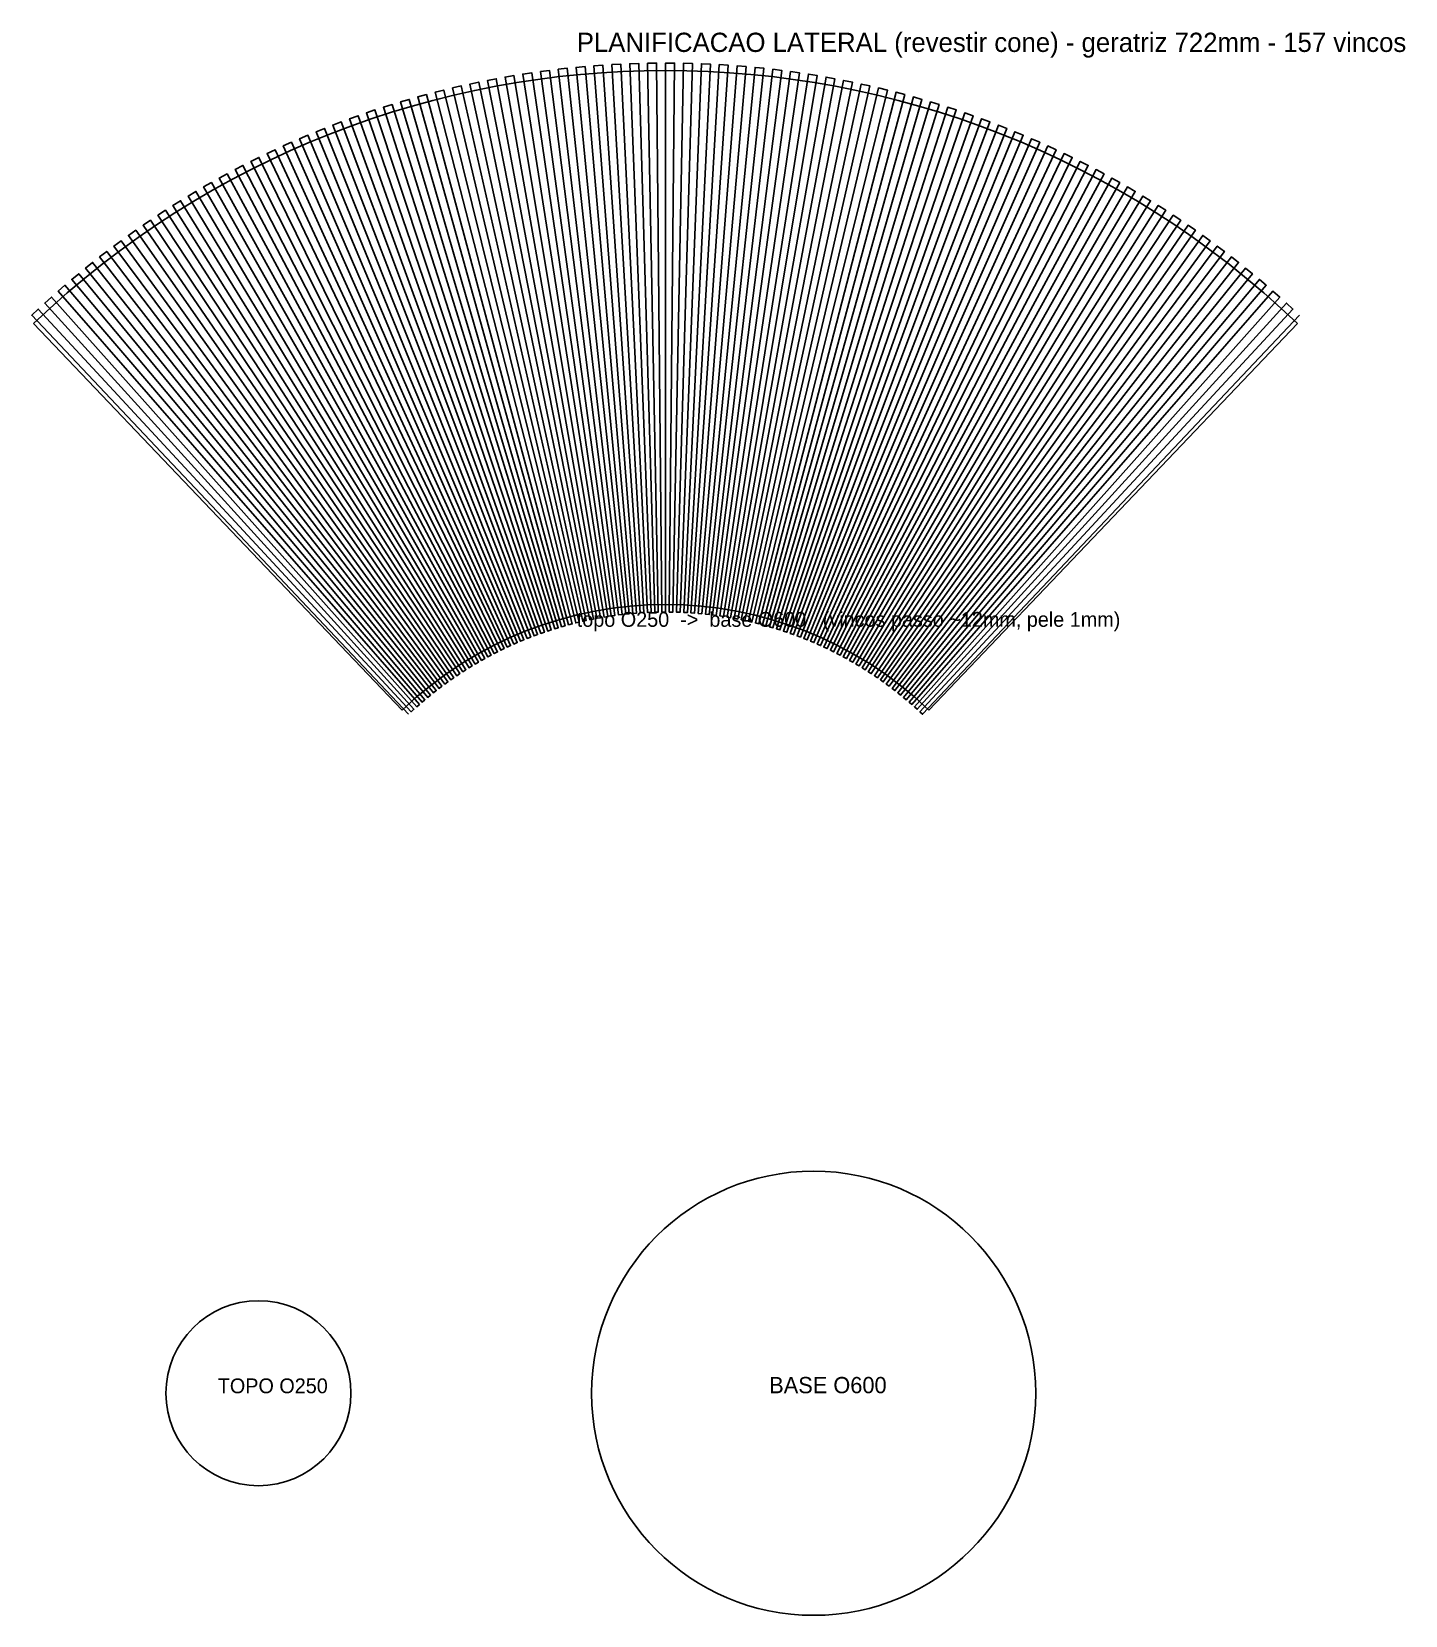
# Model space of a CAD drawing. Header units: millimetres. Extents: x 44 to 1899, y 100 to 2239.
import ezdxf

# ---------------------------------------------------------------- set-up
doc = ezdxf.new("R2010")
doc.units = ezdxf.units.MM
for name, color, linetype in [('PERIMETRO', 7, 'CONTINUOUS'), ('RANHURAS', 1, 'CONTINUOUS'), ('TEXTO', 3, 'CONTINUOUS')]:
    doc.layers.add(name, color=color, linetype=linetype)

msp = doc.modelspace()

# ---------------------------------------------------------------- linework, layer by layer
at = {"layer": 'PERIMETRO'}
for p, q in [((544.2109, 1322.8795), (46.1062, 1844.9108)), ((1255.7891, 1322.8795), (1753.8938, 1844.9108))]:
    msp.add_line(p, q, dxfattribs=at)
for centre, radius in [((1100, 400), 300), ((350, 400), 125)]:
    msp.add_circle(centre, radius, dxfattribs=at)
for radius in [1236.9317, 515.3882]:
    msp.add_arc((900, 950), radius, 46.3436, 133.6564, dxfattribs=at)
at = {"layer": 'RANHURAS'}
msp.add_lwpolyline([(1756.4087, 1856.3127), (1247.1071, 1317.3335), (1243.5254, 1320.6853), (1747.5715, 1864.5825), (1738.6545, 1872.7661), (1239.9112, 1324.0021), (1236.2651, 1327.2837), (1729.6584, 1880.8628), (1720.5842, 1888.8717), (1232.5873, 1330.5298), (1228.8781, 1333.7401), (1711.4327, 1896.7923), (1702.2047, 1904.6236), (1225.1379, 1336.9141), (1221.3672, 1340.0518), (1692.9012, 1912.365), (1683.5229, 1920.0157), (1217.5661, 1343.1526), (1213.7351, 1346.2165), (1674.0709, 1927.575), (1664.5459, 1935.0423), (1209.8746, 1349.243), (1205.9849, 1352.2319), (1654.9488, 1942.4167), (1645.2807, 1949.6976), (1202.0663, 1355.1829), (1198.1193, 1358.0957), (1635.5423, 1956.8844), (1625.7347, 1963.9762), (1194.1442, 1360.9701), (1190.1414, 1363.8058), (1615.8586, 1970.9726), (1605.9151, 1977.8728), (1186.1113, 1366.6024), (1182.0542, 1369.3599), (1595.9052, 1984.6761), (1585.8296, 1991.382), (1177.9705, 1372.0778), (1173.8606, 1374.7559), (1575.6895, 1997.9897), (1565.4856, 2004.4987), (1169.725, 1377.3941), (1165.5639, 1379.9919), (1555.2191, 2010.9084), (1544.8909, 2017.2181), (1161.3778, 1382.5493), (1157.1671, 1385.0659), (1534.5019, 2023.4272), (1524.0531, 2029.5353), (1152.9321, 1387.5415), (1148.6733, 1389.9759), (1513.5455, 2035.5416), (1502.9801, 2041.4456), (1144.3911, 1392.3689), (1140.0859, 1394.7201), (1492.3579, 2047.2469), (1481.68, 2052.9447), (1135.7581, 1397.0295), (1131.408, 1399.2968), (1470.9472, 2058.5387), (1460.1606, 2064.0282), (1127.0361, 1401.5217), (1122.6429, 1403.7041), (1449.3212, 2069.4127), (1438.4301, 2074.6918), (1118.2287, 1405.8437), (1113.7939, 1407.9404), (1427.4883, 2079.8649), (1416.4967, 2084.9316), (1109.3389, 1409.994), (1104.8643, 1412.0042), (1405.4565, 2089.8914), (1394.3687, 2094.7437), (1100.3703, 1413.9709), (1095.8575, 1415.8938), (1383.2343, 2099.4882), (1372.0544, 2104.1245), (1091.3262, 1417.7729), (1086.7769, 1419.6079), (1360.83, 2108.6519), (1349.5622, 2113.0703), (1082.21, 1421.3987), (1077.6259, 1423.1451), (1338.252, 2117.379), (1326.9006, 2121.5778), (1073.0251, 1424.8469), (1068.408, 1426.5039), (1315.5089, 2125.6662), (1304.0781, 2129.6438), (1063.7751, 1428.1161), (1059.1267, 1429.6832), (1292.6092, 2133.5103), (1281.1033, 2137.2653), (1054.4633, 1431.2051), (1049.7853, 1432.6817), (1269.5616, 2140.9084), (1257.985, 2144.4394), (1045.0933, 1434.1128), (1040.3875, 1435.4983), (1246.3746, 2147.8578), (1234.7317, 2151.1633), (1035.6686, 1436.838), (1030.9368, 1438.1319), (1223.0572, 2154.3557), (1211.3523, 2157.4346), (1026.1928, 1439.3798), (1021.4368, 1440.5816), (1199.618, 2160.3998), (1187.8555, 2163.2509), (1016.6694, 1441.7372), (1011.891, 1442.8465), (1176.0659, 2165.9878), (1164.2503, 2168.61), (1007.1021, 1443.9093), (1002.3031, 1444.9256), (1152.4098, 2171.1175), (1140.5455, 2173.5099), (997.4944, 1445.8952), (992.6766, 1446.8182), (1128.6585, 2175.7871), (1116.75, 2177.9487), (987.85, 1447.6943), (983.0151, 1448.5235), (1104.8211, 2179.9947), (1092.8729, 2181.9248), (978.1724, 1449.3058), (973.3224, 1450.0411), (1080.9065, 2183.7388), (1068.9231, 2185.4366), (968.4655, 1450.7292), (963.6021, 1451.3701), (1056.9238, 2187.018), (1044.9096, 2188.4829), (958.7327, 1451.9639), (953.8577, 1452.5103), (1032.8818, 2189.8311), (1020.8415, 2191.0624), (948.9777, 1453.0094), (944.0931, 1453.4611), (1008.7899, 2192.1769), (996.7279, 2193.1743), (939.2044, 1453.8653), (934.3119, 1454.2221), (984.6569, 2194.0546), (972.5779, 2194.8177), (929.4162, 1454.5314), (924.5177, 1454.7931), (960.492, 2195.4635), (948.4004, 2195.992), (919.617, 1455.0073), (914.7143, 1455.174), (936.3043, 2196.4031), (924.2048, 2196.6967), (909.8103, 1455.293), (904.9054, 1455.3644), (912.103, 2196.8729), (900, 2196.9317), (900, 1455.3882), (895.0946, 1455.3644), (887.897, 2196.8729), (875.7952, 2196.6967), (890.1897, 1455.293), (885.2857, 1455.174), (863.6957, 2196.4031), (851.5996, 2195.992), (880.383, 1455.0073), (875.4823, 1454.7931), (839.508, 2195.4635), (827.4221, 2194.8177), (870.5838, 1454.5314), (865.6881, 1454.2221), (815.3431, 2194.0546), (803.2721, 2193.1743), (860.7956, 1453.8653), (855.9069, 1453.4611), (791.2101, 2192.1769), (779.1585, 2191.0624), (851.0223, 1453.0094), (846.1423, 1452.5103), (767.1182, 2189.8311), (755.0904, 2188.4829), (841.2673, 1451.9639), (836.3979, 1451.3701), (743.0762, 2187.018), (731.0769, 2185.4366), (831.5345, 1450.7292), (826.6776, 1450.0411), (719.0935, 2183.7388), (707.1271, 2181.9248), (821.8276, 1449.3058), (816.9849, 1448.5235), (695.1789, 2179.9947), (683.25, 2177.9487), (812.15, 1447.6943), (807.3234, 1446.8182), (671.3415, 2175.7871), (659.4545, 2173.5099), (802.5056, 1445.8952), (797.6969, 1444.9256), (647.5902, 2171.1175), (635.7497, 2168.61), (792.8979, 1443.9093), (788.109, 1442.8465), (623.9341, 2165.9878), (612.1445, 2163.2509), (783.3306, 1441.7372), (778.5632, 1440.5816), (600.382, 2160.3998), (588.6477, 2157.4346), (773.8072, 1439.3798), (769.0632, 1438.1319), (576.9428, 2154.3557), (565.2683, 2151.1633), (764.3314, 1436.838), (759.6125, 1435.4983), (553.6254, 2147.8578), (542.015, 2144.4394), (754.9067, 1434.1128), (750.2147, 1432.6817), (530.4384, 2140.9084), (518.8967, 2137.2653), (745.5367, 1431.2051), (740.8733, 1429.6832), (507.3908, 2133.5103), (495.9219, 2129.6438), (736.2249, 1428.1161), (731.592, 1426.5039), (484.4911, 2125.6662), (473.0994, 2121.5778), (726.9749, 1424.8469), (722.3741, 1423.1451), (461.748, 2117.379), (450.4378, 2113.0703), (717.79, 1421.3987), (713.2231, 1419.6079), (439.17, 2108.6519), (427.9456, 2104.1245), (708.6738, 1417.7729), (704.1425, 1415.8938), (416.7657, 2099.4882), (405.6313, 2094.7437), (699.6297, 1413.9709), (695.1357, 1412.0042), (394.5435, 2089.8914), (383.5033, 2084.9316), (690.6611, 1409.994), (686.2061, 1407.9404), (372.5117, 2079.8649), (361.5699, 2074.6918), (681.7713, 1405.8437), (677.3571, 1403.7041), (350.6788, 2069.4127), (339.8394, 2064.0282), (672.9639, 1401.5217), (668.592, 1399.2968), (329.0528, 2058.5387), (318.32, 2052.9447), (664.2419, 1397.0295), (659.9141, 1394.7201), (307.6421, 2047.2469), (297.0199, 2041.4456), (655.6089, 1392.3689), (651.3267, 1389.9759), (286.4545, 2035.5416), (275.9469, 2029.5353), (647.0679, 1387.5415), (642.8329, 1385.0659), (265.4981, 2023.4272), (255.1091, 2017.2181), (638.6222, 1382.5493), (634.4361, 1379.9919), (244.7809, 2010.9084), (234.5144, 2004.4987), (630.275, 1377.3941), (626.1394, 1374.7559), (224.3105, 1997.9897), (214.1704, 1991.382), (622.0295, 1372.0778), (617.9458, 1369.3599), (204.0948, 1984.6761), (194.0849, 1977.8728), (613.8887, 1366.6024), (609.8586, 1363.8058), (184.1414, 1970.9726), (174.2653, 1963.9762), (605.8558, 1360.9701), (601.8807, 1358.0957), (164.4577, 1956.8844), (154.7193, 1949.6976), (597.9337, 1355.1829), (594.0151, 1352.2319), (145.0512, 1942.4167), (135.4541, 1935.0423), (590.1254, 1349.243), (586.2649, 1346.2165), (125.9291, 1927.575), (116.4771, 1920.0157), (582.4339, 1343.1526), (578.6328, 1340.0518), (107.0988, 1912.365), (97.7953, 1904.6236), (574.8621, 1336.9141), (571.1219, 1333.7401), (88.5673, 1896.7923), (79.4158, 1888.8717), (567.4127, 1330.5298), (563.7349, 1327.2837), (70.3416, 1880.8628), (61.3455, 1872.7661), (560.0888, 1324.0021), (556.4746, 1320.6853), (52.4285, 1864.5825), (43.5913, 1856.3127), (552.8929, 1317.3335)], dxfattribs=at)

# ---------------------------------------------------------------- texts
at = {"layer": 'TEXTO'}
for s, height, p in [('PLANIFICACAO LATERAL (revestir cone) - geratriz 722mm - 157 vincos', 26, (780, 2211.9317)), ('topo O250  ->  base O600   (vincos passo ~12mm, pele 1mm)', 20, (780, 1435.3882)), ('TOPO O250', 20, (295, 400)), ('BASE O600', 22, (1040, 400))]:
    msp.add_text(s, height=height, dxfattribs=at).set_placement(p)

doc.saveas('drawing.dxf')
